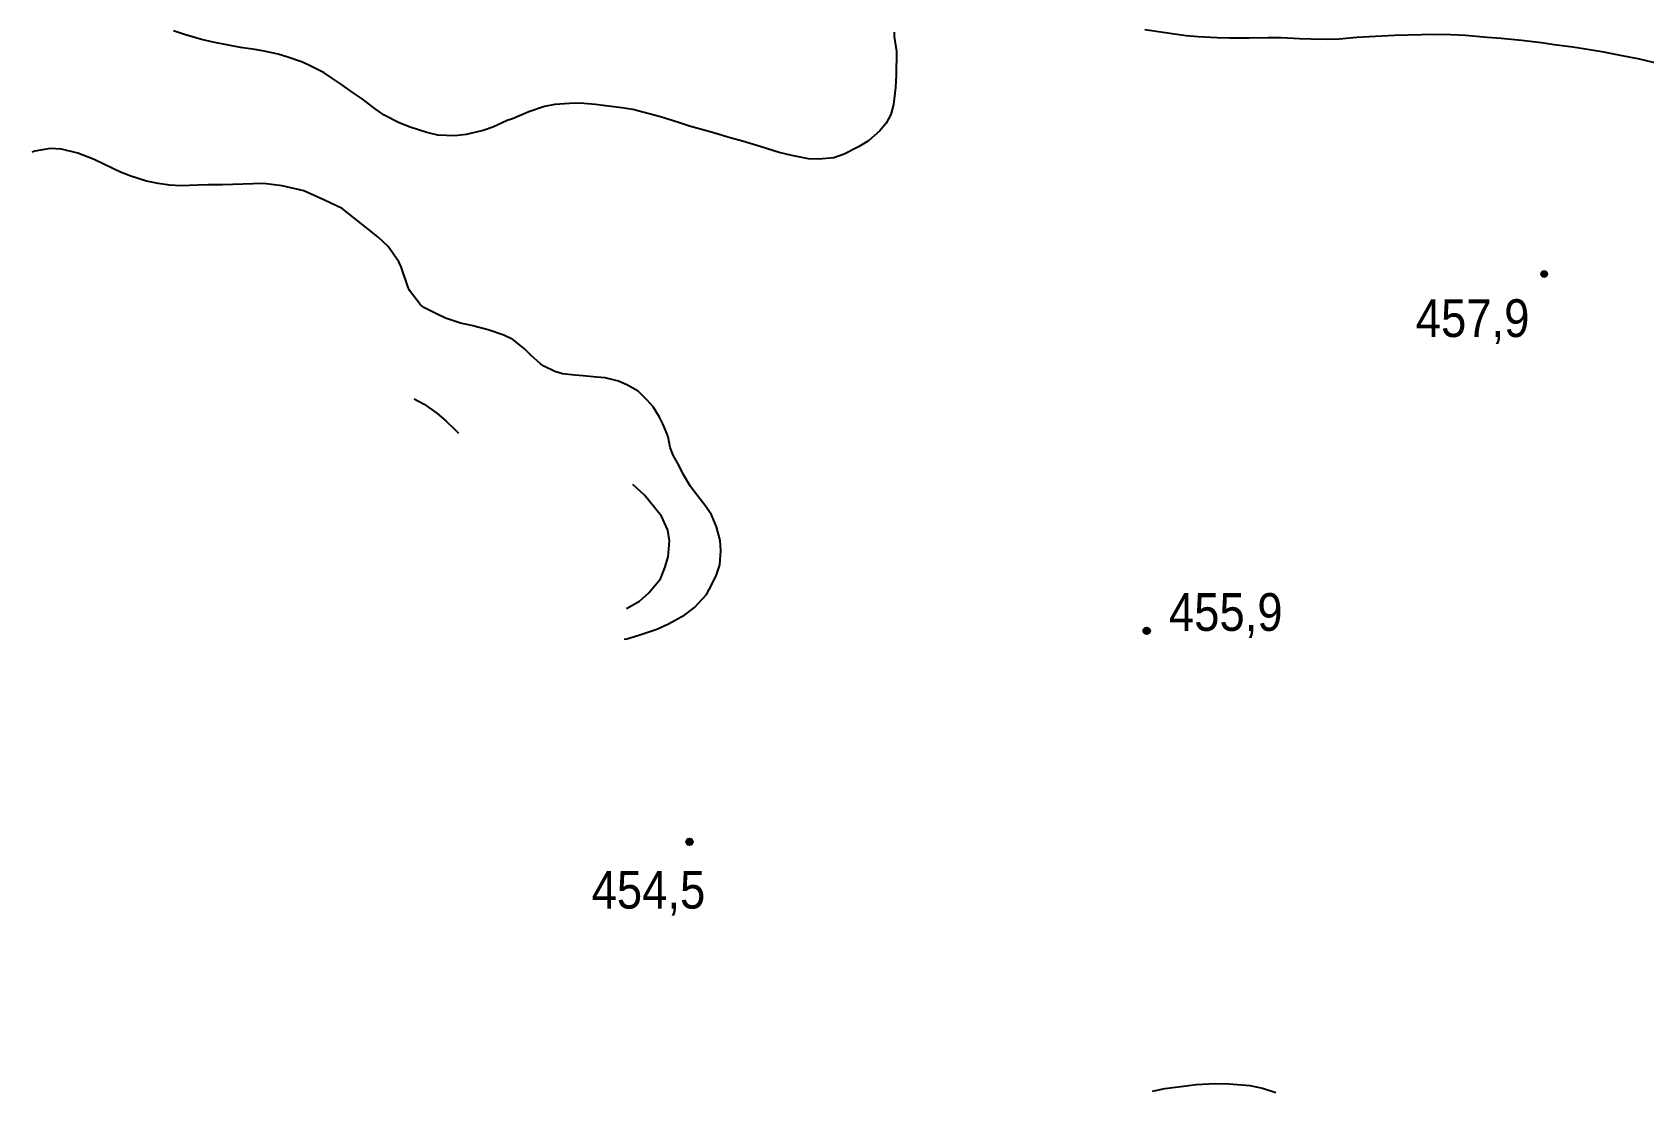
# Model space of a CAD drawing. Header units: metres. Extents: x 552626 to 559174, y 1843804 to 1852371.
# Drawn here: x 555351 to 556076, y 1847385 to 1847861 of the extents above; entities that cross this region are included whole.
import ezdxf

# ---------------------------------------------------------------- set-up
doc = ezdxf.new("R2010")
doc.units = ezdxf.units.M
doc.header["$LTSCALE"] = 6.8
for name, color, linetype, lineweight in [('1', 7, 'Continuous', 25), ('3', 7, 'Continuous', 25), ('5', 7, 'Continuous', 25)]:
    doc.layers.add(name, color=color, linetype=linetype, lineweight=lineweight)

msp = doc.modelspace()

# ---------------------------------------------------------------- hatches: boundary and pattern name
at = {"layer": '5'}
for points in [[(556033.03, 1847752.22, 1), (556030.03, 1847752.22, 1)], [(555854.04, 1847591.48, 1), (555851.04, 1847591.48, 1)], [(555648.12, 1847496.42, 1), (555645.12, 1847496.42, 1)]]:
    msp.add_hatch(color=256, dxfattribs=at).paths.add_polyline_path(points)

# ---------------------------------------------------------------- linework, layer by layer
at = {"layer": '1'}
for points in [[(555597.26, 1847829.15), (555592.59, 1847829.1), (555585.98, 1847828.53), (555581.32, 1847827.62), (555574.34, 1847825.29), (555566.87, 1847822.15), (555564.49, 1847821.3), (555558.06, 1847818.37), (555553.75, 1847816.83), (555546.03, 1847815.09), (555540.95, 1847814.51), (555533.29, 1847814.78), (555528.39, 1847815.93), (555520.87, 1847818.31), (555515.96, 1847820.33), (555509.17, 1847823.84), (555505.04, 1847826.61), (555499.19, 1847831.09), (555495.24, 1847833.88), (555489.54, 1847837.9), (555485.83, 1847840.34), (555482.11, 1847842.78), (555476.14, 1847845.81), (555472.3, 1847847.66), (555465.75, 1847849.96), (555461.41, 1847851.18), (555455.15, 1847852.56), (555450.96, 1847853.32), (555444.37, 1847854.29), (555439.78, 1847855.19), (555432.07, 1847856.69), (555426.8, 1847857.81), (555419.19, 1847860.08), (555414.23, 1847861.8)], [(555738.75, 1847861.18), (555738.77, 1847859.27), (555739.84, 1847852.43), (555739.73, 1847841.74), (555739.42, 1847836.17), (555738.48, 1847828.53), (555737.28, 1847824.01), (555735.14, 1847820.23), (555732.3, 1847816.67), (555727.19, 1847812.17), (555722.82, 1847809.48), (555716.24, 1847806.15), (555711.67, 1847804.48), (555704.87, 1847803.89), (555700.26, 1847804.13), (555692.66, 1847805.55), (555686.96, 1847806.99), (555678.86, 1847809.5), (555670.46, 1847812.07), (555664.95, 1847813.53), (555656.94, 1847815.96), (555654.28, 1847816.7), (555646.7, 1847818.79), (555641.74, 1847820.51), (555633.63, 1847823.02), (555628.41, 1847824.42), (555621.15, 1847826.26), (555616.18, 1847827.12), (555608.94, 1847827.92), (555604.38, 1847828.63), (555597.26, 1847829.15)], [(556081.37, 1847847.36), (556073.83, 1847849.08), (556071.38, 1847849.65), (556063.68, 1847851.16), (556058.42, 1847852.08), (556050.15, 1847853.52), (556044.52, 1847854.4), (556036.1, 1847855.44), (556030.28, 1847856.3), (556021.38, 1847857.38), (556012.21, 1847858.33), (556005.87, 1847858.75), (555996.14, 1847859.64), (555989.52, 1847859.93), (555979.58, 1847860.13), (555976.25, 1847860.03), (555964.18, 1847859.7), (555961.25, 1847859.46), (555952.71, 1847859.06), (555947.13, 1847858.7), (555939.2, 1847857.99), (555934.16, 1847857.89), (555926.52, 1847857.97), (555921.35, 1847858.14), (555913.1, 1847858.53), (555907.18, 1847858.61), (555898.62, 1847858.4), (555889.93, 1847858.45), (555884.28, 1847858.66), (555875.66, 1847859.01), (555870.26, 1847859.54), (555865.03, 1847860.28), (555859.98, 1847861.03), (555851.73, 1847862.28)], [(555627.75, 1847695.22), (555623.55, 1847699.41), (555618.46, 1847702.26), (555614.64, 1847703.92), (555608.65, 1847705.43), (555604.7, 1847705.83), (555598.81, 1847706.4), (555594.96, 1847706.72), (555589.46, 1847707.33), (555586, 1847708.37), (555581.05, 1847710.76), (555579.5, 1847711.82), (555575.16, 1847715.61), (555572.24, 1847718.62), (555567.1, 1847722.7), (555563.05, 1847724.72), (555555.91, 1847727.14), (555548.45, 1847728.96), (555543.55, 1847730.12), (555536.8, 1847732.4), (555532.68, 1847734.31), (555527.02, 1847737.09), (555525.44, 1847738.34), (555520.61, 1847744.75), (555519.72, 1847746.65), (555516.81, 1847755.48), (555515.69, 1847757.73), (555510.9, 1847764.62), (555506.3, 1847768.96), (555490.19, 1847781.72), (555482.28, 1847785.46), (555472.97, 1847789.66), (555463.19, 1847791.99), (555454.81, 1847792.93), (555436.38, 1847792.34), (555429.9, 1847792.36), (555425.15, 1847792.2), (555417.63, 1847792.01), (555412.55, 1847792.29), (555407.31, 1847793.02), (555402.14, 1847794.05), (555395.02, 1847796.29), (555390.32, 1847798.14), (555383.26, 1847801.52), (555378.52, 1847803.75), (555371.13, 1847806.72), (555363.78, 1847808.45), (555358.77, 1847808.83), (555351.77, 1847807.55), (555350.64, 1847807.12)], [(555522.67, 1847696.02), (555527.09, 1847693.58), (555532.88, 1847689.5), (555536.92, 1847686.08), (555540.97, 1847682.18), (555542.57, 1847680.5)], [(555617.25, 1847587.69), (555618.48, 1847587.91), (555623.83, 1847589.48), (555631.9, 1847592.31), (555637.16, 1847594.63), (555644.52, 1847598.71), (555648.82, 1847601.97), (555654.24, 1847607.93), (555656.69, 1847612.31), (555658.86, 1847616.76), (555660.24, 1847621.3), (555660.75, 1847627.75), (555660.52, 1847632.21), (555658.87, 1847638.31), (555656.53, 1847643.77), (555654, 1847647.48), (555649.97, 1847652.74), (555647.15, 1847656.52), (555643.85, 1847662.06), (555641.99, 1847665.75), (555639.24, 1847670.68), (555637.99, 1847674.07), (555636.97, 1847678.82), (555636.55, 1847680.01), (555634.67, 1847684.75), (555633.09, 1847687.72), (555630.27, 1847692.36), (555627.75, 1847695.22)], [(555855.23, 1847384.21), (555860.73, 1847385.32), (555869.1, 1847386.37), (555874.83, 1847387.12), (555883.45, 1847387.63), (555889.66, 1847387.48), (555898.92, 1847386.64), (555904.68, 1847385.48), (555910.71, 1847383.6)]]:
    msp.add_lwpolyline(points, dxfattribs=at)
at = {"layer": '3'}
msp.add_lwpolyline([(555618.2, 1847601.51), (555624.19, 1847604.83), (555628.4, 1847608.54), (555633.51, 1847614.97), (555635.57, 1847619.84), (555637.01, 1847624.84), (555637.7, 1847632.07), (555636.95, 1847636.82), (555634.01, 1847643.13), (555630.95, 1847647.01), (555626.38, 1847652.63), (555621.19, 1847657.48)], dxfattribs=at)
at = {"layer": '5', "lineweight": 13}
msp.add_circle((556031.53, 1847752.22), 1.5, dxfattribs=at)
at = {"layer": '5'}
for centre in [(555852.54, 1847591.48), (555646.62, 1847496.42)]:
    msp.add_circle(centre, 1.5, dxfattribs=at)

# ---------------------------------------------------------------- texts
at = {"layer": '5', "width": 0.9}
for s, p in [('457,9', (555973.72, 1847723.85)), ('455,9', (555862.54, 1847591.48)), ('454,5', (555602.55, 1847466.38))]:
    msp.add_text(s, height=17, dxfattribs=at).set_placement(p)

doc.saveas('drawing.dxf')
